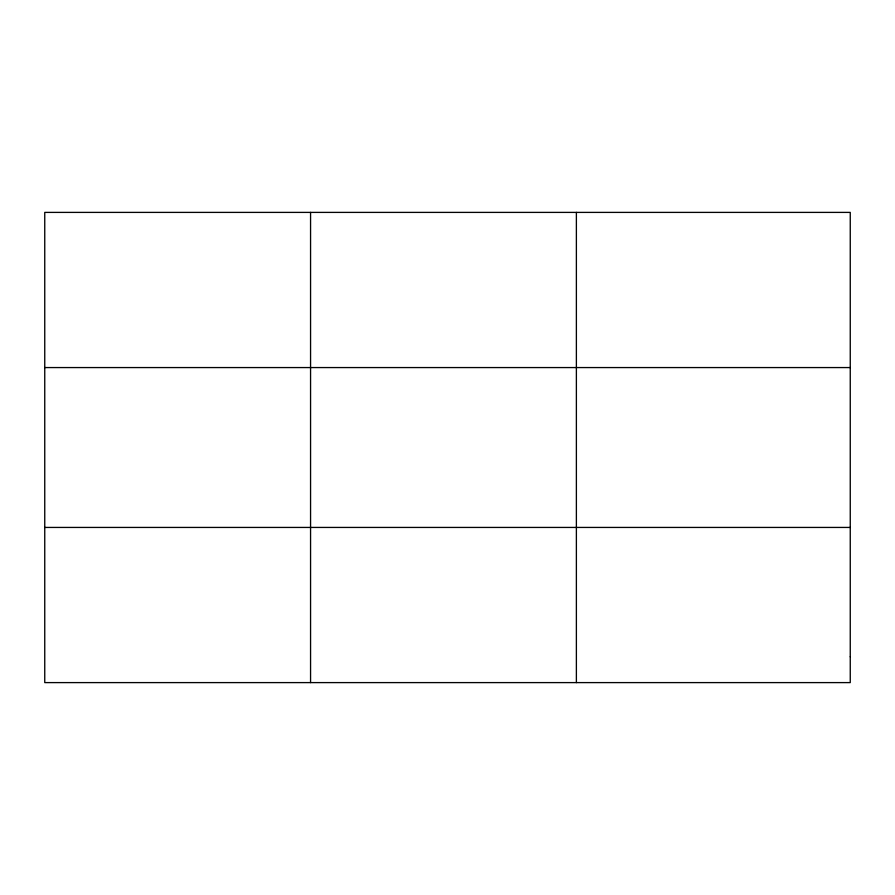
<?xml version="1.0" encoding="UTF-8"?>
<svg xmlns="http://www.w3.org/2000/svg" width="895" height="895" viewBox="0 0 895 895"><rect width="100%" height="100%" fill="white"/><g stroke="black" fill="none" stroke-linecap="round" stroke-linejoin="round"><path stroke-width="1.34" d="M310.565 212.395L310.565 682.605M576.38 212.395L576.38 682.605M44.75 367.565L850.25 367.565M44.75 527.435L850.25 527.435M850.25 656.74L850.25 682.605L44.75 682.605L44.75 212.395L850.25 212.395L850.25 656.74"/></g></svg>
